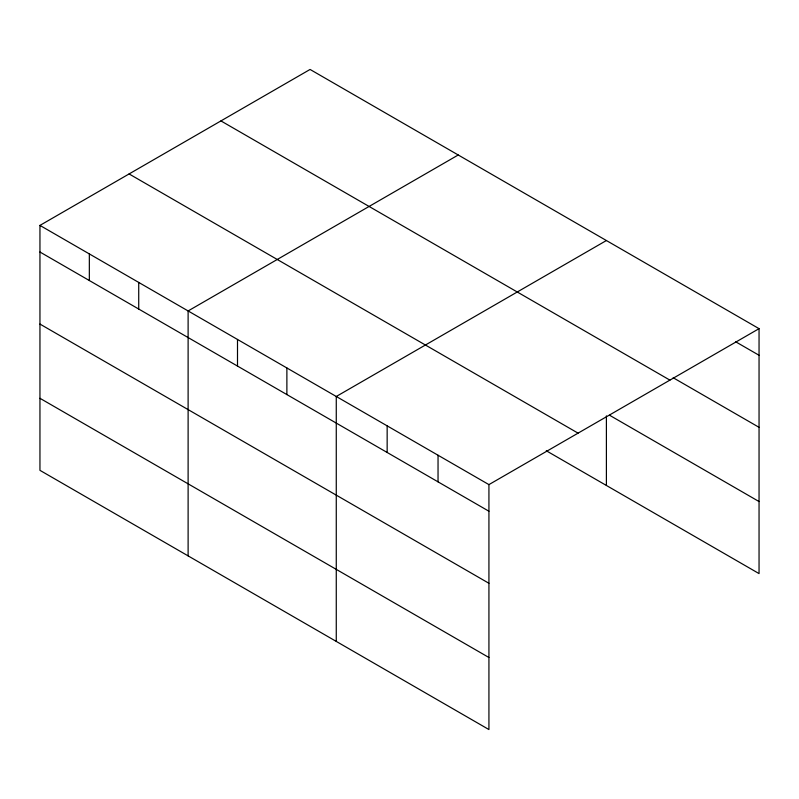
<?xml version="1.0" encoding="UTF-8"?>
<svg xmlns="http://www.w3.org/2000/svg" width="799" height="799" viewBox="0 0 799 799"><rect width="100%" height="100%" fill="white"/><g stroke="black" fill="none" stroke-linecap="round" stroke-linejoin="round"><path stroke-width="1.2" d="M546.276 450.756L759.05 573.592L759.05 328.659L310.072 69.453L39.95 225.408L39.95 470.341L488.928 729.547L488.928 484.613L39.95 225.408M458.236 154.986L188.115 310.941L188.115 555.874M606.401 240.529L336.269 396.484L336.269 641.417M488.928 484.613L759.05 328.659M735.729 341.812L759.05 355.275M673.187 377.747L759.05 427.325M220.933 120.919L669.912 380.124M609.577 415.25L759.05 501.552M129.088 173.942L578.067 433.148M39.95 252.015L488.928 511.23M39.95 324.064L488.928 583.28M39.95 398.292L488.928 657.507M606.401 415.899L606.401 485.462M438.042 455.24L438.042 481.857M387.155 425.867L387.155 452.474M286.881 367.969L286.881 394.586M237.503 339.455L237.503 366.072M138.726 282.427L138.726 309.043M89.338 253.922L89.338 280.529"/></g></svg>
